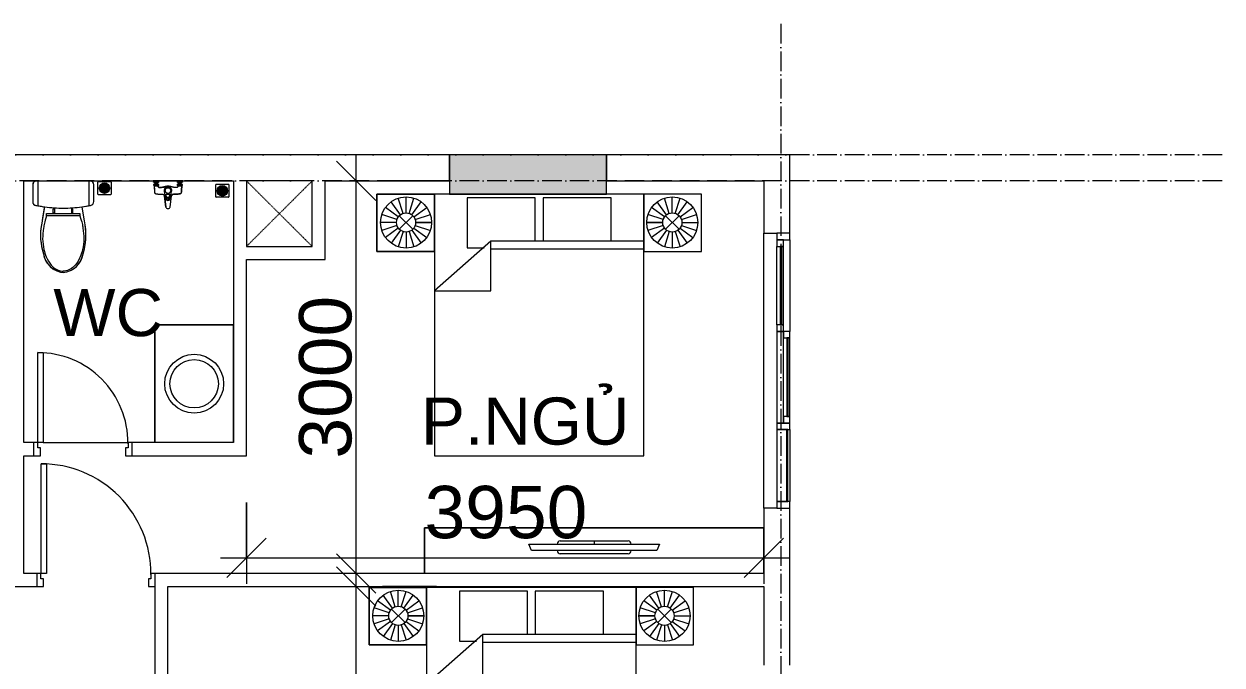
# Model space of a CAD drawing. Header units: millimetres. Extents: x -20144 to 122974, y -38328 to 48263.
# Drawn here: x 110721 to 119871, y 38700 to 43600 of the extents above; entities that cross this region are included whole.
import ezdxf

# ---------------------------------------------------------------- set-up
doc = ezdxf.new("R2010")
doc.units = ezdxf.units.MM
doc.linetypes.add('Dash', pattern=[6.35, 3.175, -3.175])
doc.linetypes.add('Grid Line', pattern=[4.2, 3, -0.6, 0, -0.6])
for name, color, linetype, lineweight in [('A-DETL-GENF', 31, 'Continuous', 5), ('A-DETL-GENF-HDLN', 161, 'Dash', 5), ('CHU', 181, 'Continuous', 5), ('CUA', 31, 'Continuous', 9), ('DIM', 1, 'Continuous', 5), ('DIM-200', 1, 'Continuous', 5), ('NET-CAT', 3, 'Continuous', 15), ('NET-THAY', 2, 'Continuous', 9), ('THIET BI', 44, 'Continuous', 5), ('THIET-BI', 44, 'Continuous', 5), ('TRUC', 225, 'Continuous', 5), ('X-COT T20$0$LC.HA', 8, 'Continuous', 9)]:
    doc.layers.add(name, color=color, linetype=linetype, lineweight=lineweight)
doc.styles.add('Arial_3', font='arial_0.ttf', dxfattribs={"height": 400})
doc.styles.add('Arial_4', font='arial_0.ttf', dxfattribs={"height": 360})
doc.dimstyles.new('Diagonal_-_2mm_Arial', dxfattribs={"dimscale": 304.8, "dimtxt": 408.10376, "dimasz": 0.984252, "dimexe": 0.656168, "dimexo": 4.593176, "dimgap": 0.098425, "dimtad": 1, "dimdec": 0, "dimzin": 0, "dimdsep": 46, "dimtxsty": 'Arial_3', "dimblk1": 'OBLIQUE', "dimblk2": 'OBLIQUE', "dimsah": 1, "dimcen": 0.09, "dimdle": 0.656168, "dimazin": 0, "dimtfac": 1, "dimtdec": 4, "dimtix": 1, "dimtmove": 0, "dimatfit": 3, "dimfxl": 0, "dimtvp": 1, "dimtolj": 1, "dimtzin": 0, "dimlwd": 9, "dimlwe": 9, "dimarcsym": 0})

# ---------------------------------------------------------------- blocks, each defined once
blk = doc.blocks.new('X-PHONG NGU 2 - X-PHONG NGU 2_Recovery_-1759957-MẶT BẰNG TẦNG 23')
at = {"layer": 'CUA'}
for p, q in [((-1000, 0), (-1050, 0)), ((-1050, 0), (-1050, -100)), ((-450, 0), (-1000, 0)), ((-1000, 0), (-1000, -75)), ((-1000, -100), (-1000, 0)), ((-450, -75), (-450, 0)), ((-400, 0), (-450, 0)), ((-450, 0), (-450, -100)), ((300, 0), (-400, 0)), ((-400, 0), (-400, -50)), ((-400, -100), (-400, 0)), ((300, -50), (300, 0)), ((350, 0), (300, 0)), ((300, 0), (300, -50)), ((350, -50), (350, 0)), ((350, 0), (950, 0)), ((1000, 0), (950, 0)), ((950, 0), (950, -50)), ((1050, 0), (1000, 0)), ((1000, 0), (1000, -100)), ((1000, -50), (1000, 0)), ((1050, -100), (1050, 0)), ((-450, -75), (-1000, -75)), ((-1000, -75), (-1000, -85)), ((-1000, -75), (-450, -75)), ((-1000, -85), (-450, -85)), ((-450, -85), (-450, -75)), ((-400, -50), (300, -50)), ((-350, -50), (-400, -50)), ((-400, -50), (-400, -100)), ((-350, -100), (-350, -50)), ((250, -75), (-350, -75)), ((-350, -75), (-350, -85)), ((-350, -85), (250, -85)), ((250, -85), (-350, -85)), ((-350, -85), (-350, -100)), ((300, -50), (250, -50)), ((250, -50), (250, -100)), ((250, -85), (250, -75)), ((250, -100), (250, -85)), ((300, -50), (350, -50)), ((300, -100), (300, -50)), ((950, -25), (350, -25)), ((350, -25), (350, -35)), ((350, -35), (950, -35)), ((950, -35), (350, -35)), ((350, -35), (350, -50)), ((350, -50), (950, -50)), ((950, -35), (950, -25)), ((950, -50), (950, -35)), ((950, -50), (1000, -50)), ((-1050, -100), (-1000, -100)), ((-450, -100), (-1000, -100)), ((-450, -100), (-400, -100)), ((-400, -100), (-350, -100)), ((-350, -100), (250, -100)), ((250, -100), (300, -100)), ((1000, -100), (300, -100)), ((1000, -100), (1050, -100))]:
    blk.add_line(p, q, dxfattribs=at)
blk = doc.blocks.new('X-GIUONG1 - X-GIUONG-1305651-MẶT BẰNG TẦNG 23')
at = {"layer": 'THIET BI'}
for p, q in [((-800, 0), (-1239, 0)), ((-1239, 0), (-1239, -439)), ((-1239, 0), (-800, 0)), ((-1239, -439), (-1239, 0)), ((-1059.6, -158.2), (-1131.2, -59.5)), ((-1039.2, -147.8), (-1076.9, -31.8)), ((-1016.6, -144.2), (-1016.6, -22.2)), ((-993.9, -147.8), (-956.3, -31.8)), ((-973.5, -158.2), (-901.9, -59.5)), ((-800, -439), (-800, 0)), ((800, 0), (-800, 0)), ((-800, 0), (-800, -2000)), ((800, 0), (-800, 0)), ((-800, 0), (-800, -439)), ((-800, 0), (-800, -2000)), ((-550, -30), (-550, -410)), ((-30, -30), (-550, -30)), ((-30, -360), (-30, -30)), ((30, -30), (30, -360)), ((550, -30), (30, -30)), ((550, -360), (550, -30)), ((1239, 0), (800, 0)), ((800, 0), (800, -439)), ((800, -2000), (800, 0)), ((1239, 0), (800, 0)), ((800, 0), (800, -439)), ((800, -2000), (800, 0)), ((973.5, -158.2), (901.9, -59.5)), ((993.9, -147.8), (956.3, -31.8)), ((1016.6, -144.2), (1016.6, -22.2)), ((1039.2, -147.8), (1076.9, -31.8)), ((1059.6, -158.2), (1131.2, -59.5)), ((1239, -439), (1239, 0)), ((1239, -439), (1239, 0)), ((-1086.1, -194.8), (-1202.1, -157.1)), ((-1075.8, -174.4), (-1174.4, -102.7)), ((-1068.3, -269.1), (-964.8, -165.6)), ((-1068.3, -165.6), (-964.8, -269.1)), ((-957.4, -174.4), (-858.7, -102.7)), ((-947, -194.8), (-831, -157.1)), ((947, -194.8), (831, -157.1)), ((957.4, -174.4), (858.7, -102.7)), ((1068.3, -269.1), (964.8, -165.6)), ((1068.3, -165.6), (964.8, -269.1)), ((1075.8, -174.4), (1174.4, -102.7)), ((1086.1, -194.8), (1202.1, -157.1)), ((-1089.7, -217.4), (-1211.7, -217.4)), ((-1086.1, -240), (-1202.1, -277.7)), ((-1075.8, -260.4), (-1174.4, -332.1)), ((-957.4, -260.4), (-858.7, -332.1)), ((-947, -240), (-831, -277.7)), ((-943.4, -217.4), (-821.4, -217.4)), ((-821.4, -217.4), (-943.4, -217.4)), ((943.4, -217.4), (821.4, -217.4)), ((821.4, -217.4), (943.4, -217.4)), ((947, -240), (831, -277.7)), ((957.4, -260.4), (858.7, -332.1)), ((1075.8, -260.4), (1174.4, -332.1)), ((1086.1, -240), (1202.1, -277.7)), ((1089.7, -217.4), (1211.7, -217.4)), ((-1059.6, -276.6), (-1131.2, -375.2)), ((-1039.2, -287), (-1076.9, -402.9)), ((-1016.6, -290.5), (-1016.6, -412.5)), ((-993.9, -287), (-956.3, -402.9)), ((-973.5, -276.6), (-901.9, -375.2)), ((-370, -360), (-800, -740)), ((-370, -740), (-370, -360)), ((800, -360), (-370, -360)), ((973.5, -276.6), (901.9, -375.2)), ((993.9, -287), (956.3, -402.9)), ((1016.6, -290.5), (1016.6, -412.5)), ((1039.2, -287), (1076.9, -402.9)), ((1059.6, -276.6), (1131.2, -375.2)), ((-1239, -439), (-800, -439)), ((-800, -439), (-1239, -439)), ((-550, -410), (-420, -410)), ((-370, -420), (800, -420)), ((800, -439), (1239, -439)), ((800, -439), (1239, -439)), ((-800, -740), (-370, -740)), ((-800, -2000), (800, -2000)), ((-800, -2000), (800, -2000))]:
    blk.add_line(p, q, dxfattribs=at)
for centre, radius in [((-1016.6, -217.4), 195.1), ((1016.6, -217.4), 195.1), ((-1016.6, -217.4), 73.2), ((1016.6, -217.4), 73.2)]:
    blk.add_circle(centre, radius, dxfattribs=at)
blk = doc.blocks.new('X-XI2 - X-XI-V134-MẶT BẰNG TẦNG 23')
at = {"layer": 'THIET-BI'}
for p, q in [((-230.6, -16.8), (-233.2, -33.2)), ((-233.2, -29), (-233.2, -157.9)), ((-233.2, -29), (-233.2, -157.9)), ((-233.2, -33.2), (-233.2, -45)), ((-233.2, -45), (-233.2, -157.9)), ((-227.9, -12.2), (-230.6, -16.8)), ((-222, -6.1), (-227.9, -12.2)), ((-212.4, -1.2), (-222, -6.1)), ((-204.9, -0.1), (-212.4, -1.2)), ((-194.6, -0.1), (-194.6, -185.7)), ((194.6, -0.1), (194.6, -186.1)), ((215, -2.1), (204.8, -0.1)), ((219.3, -4.2), (215, -2.1)), ((224.8, -8.5), (219.3, -4.2)), ((227.7, -12), (224.8, -8.5)), ((231.6, -19.3), (227.7, -12)), ((233.2, -29), (231.6, -19.3)), ((233.2, -157.9), (233.2, -29)), ((233.2, -157.9), (233.2, -29)), ((233.2, -157.9), (233.2, -29)), ((-233.2, -157.9), (-232.9, -162.1)), ((-232.9, -162.1), (-231, -169.1)), ((-231, -169.1), (-228, -174.5)), ((-228, -174.5), (-224.2, -178.9)), ((-224.2, -178.9), (-216.9, -183.9)), ((212.9, -185.5), (220.8, -181.7)), ((220.8, -181.7), (226.5, -176.5)), ((226.5, -176.5), (231.9, -166.7)), ((231.9, -166.7), (233.2, -157.9)), ((-216.9, -183.9), (-209.4, -186.4)), ((-209.4, -186.4), (-202.4, -187.7)), ((-202.4, -187.7), (-192, -189.7)), ((-192, -189.7), (-184.2, -191.1)), ((-184.2, -191.1), (-168, -193.8)), ((-168, -193.8), (-149.9, -196.6)), ((-143.8, -197.5), (-166.7, -335.2)), ((-143.8, -197.5), (-166.7, -335.2)), ((-155.3, -266.3), (-157.7, -280.9)), ((-147.8, -221.1), (-155.3, -266.3)), ((-149.9, -196.6), (-143.8, -197.5)), ((-143.8, -197.5), (-147.8, -221.1)), ((-127.7, -249.9), (127.7, -249.9)), ((-127.7, -267.8), (-127.7, -249.9)), ((-8.6, -267.8), (-127.7, -267.8)), ((-76.6, -213.5), (-66.1, -213.5)), ((-76.6, -245), (-76.6, -213.5)), ((-66.1, -245), (-76.6, -245)), ((-66.1, -213.5), (-66.1, -245)), ((127.7, -267.8), (-8.6, -267.8)), ((64, -213.5), (64, -245)), ((74.4, -213.5), (64, -213.5)), ((64, -245), (74.4, -245)), ((74.4, -245), (74.4, -213.5)), ((127.7, -249.9), (127.7, -267.8)), ((143.8, -197.5), (212.9, -185.5)), ((166.7, -335.2), (143.8, -197.5)), ((166.7, -335.2), (143.8, -197.5)), ((146.9, -216.1), (143.8, -197.5)), ((151.8, -245.3), (146.9, -216.1)), ((157.2, -277.8), (151.8, -245.3)), ((-171, -365.1), (-172.5, -383)), ((-168.9, -349), (-171, -365.1)), ((-164.6, -322), (-168.9, -349)), ((-161.5, -303.8), (-164.6, -322)), ((-157.7, -280.9), (-161.5, -303.8)), ((161.7, -304.9), (157.2, -277.8)), ((166.7, -335.2), (161.7, -304.9)), ((171.6, -371), (166.7, -335.2)), ((-172.5, -383), (-173.5, -402.2)), ((-173.5, -402.2), (-173.1, -436.1)), ((-173.1, -436.1), (-172.5, -446.5)), ((-172.5, -446.5), (-169.6, -474.8)), ((165.2, -502.3), (172.5, -446.5)), ((173.2, -395.8), (171.6, -371)), ((172.5, -446.5), (173.5, -426.5)), ((173.5, -426.5), (173.2, -395.8)), ((-169.6, -474.8), (-166.5, -495.3)), ((-166.5, -495.3), (-161.1, -520.9)), ((-161.1, -520.9), (-151.4, -555.9)), ((151.4, -555.9), (155.1, -543.7)), ((155.1, -543.7), (161.7, -518.5)), ((161.7, -518.5), (165.2, -502.3)), ((-151.4, -555.9), (-143.5, -587)), ((-143.5, -587), (-131.8, -612.8)), ((-131.8, -612.8), (-121.7, -628.9)), ((-121.7, -628.9), (-100.2, -653.8)), ((100.2, -653.8), (114.1, -638.9)), ((114.1, -638.9), (131.6, -613.2)), ((131.6, -613.2), (145.5, -581)), ((145.5, -581), (151.4, -555.9)), ((-100.2, -653.8), (-87.5, -664.8)), ((-87.5, -664.8), (-69.9, -676.9)), ((-69.9, -676.9), (-49.6, -687.2)), ((-49.6, -687.2), (-19.9, -696.9)), ((-19.9, -696.9), (0, -700.2)), ((0, -700.2), (34.6, -692.9)), ((34.6, -692.9), (60.8, -681.9)), ((60.8, -681.9), (86, -665.9)), ((86, -665.9), (100.2, -653.8))]:
    blk.add_line(p, q, dxfattribs=at)
for centre, radius, start, end in [((-204.3, -29), 29, 91.45942, 180), ((-204.3, -29), 29, 90.50935, 180), ((204.3, -29), 29, 0, 89.49065), ((204.3, -29), 29, 360, 88.54058), ((-204.3, -157.9), 29, 180, 259.85987), ((-204.3, -157.9), 29, 180, 259.85987), ((204.3, -157.9), 29, 280.14013, 360), ((204.3, -157.9), 29, 280.14013, 0), ((18.1, 960), 1168.8, 258.77622, 262.03475), ((18.1, 960), 1168.8, 258.77622, 262.03475), ((18.1, 960), 1168.8, 262.14467, 269.16333), ((-16, 957.7), 1166.4, 270.83748, 277.76826), ((-18.1, 960), 1168.8, 277.96525, 281.22378), ((-18.1, 960), 1168.8, 277.96525, 281.22378), ((287.1, -414.4), 460.7, 170.09406, 197.88556), ((287.1, -414.4), 460.7, 170.09406, 197.88556), ((-287.1, -414.4), 460.7, 342.11444, 9.90594), ((-287.1, -414.4), 460.7, 342.11444, 9.90594), ((18.2, -529.6), 171.6, 188.82666, 263.90979), ((18.2, -529.6), 171.6, 188.82666, 263.90979), ((-18.2, -529.6), 171.6, 276.09021, 351.17334), ((-18.2, -529.6), 171.6, 276.09021, 351.17334)]:
    blk.add_arc(centre, radius, start, end, dxfattribs=at)
for points in [[(-127.7, -267.8), (-143.4, -315.6), (-152.2, -364.8), (-160.3, -442.2), (-151, -516.8), (-129.6, -585.3), (-93.5, -652), (-37.5, -689.3), (-2.9, -689.4), (0, -689.4)], [(127.7, -267.8), (143.4, -315.6), (152.2, -364.8), (160.3, -442.2), (151, -516.8), (129.6, -585.3), (93.5, -652), (37.5, -689.3), (2.9, -689.4), (0, -689.4)]]:
    blk.add_open_spline(points, degree=3, knots=[12.724379, 12.724379, 12.724379, 12.724379, 75.096459, 151.912755, 228.70098, 282.501534, 351.034079, 439.49288, 447.51098, 447.51098, 447.51098, 447.51098], dxfattribs=at)
blk = doc.blocks.new('X-LA - X-LA-1425154-MẶT BẰNG TẦNG 23')
at = {"layer": 'THIET-BI'}
for p, q in [((450, 0), (-450, 0)), ((-450, 0), (-450, -600)), ((-450, -600), (-450, 0)), ((-450, 0), (450, 0)), ((-450, -600), (450, -600)), ((450, -600), (-450, -600))]:
    blk.add_line(p, q, dxfattribs=at)
for radius in [225, 185]:
    blk.add_circle((0, -300), radius, dxfattribs=at)
blk = doc.blocks.new('X-SEN1 - X-SEN-1404906-MẶT BẰNG TẦNG 23')
at = {"layer": 'THIET-BI'}
for p, q in [((-67.5, 0), (-112.5, 0)), ((-112.5, 0), (-112.5, -3.8)), ((-112.5, 0), (-67.5, 0)), ((-112.5, -3.8), (-112.5, 0)), ((-67.5, -3.8), (-67.5, 0)), ((-67.5, 0), (-67.5, -3.8)), ((112.5, 0), (67.5, 0)), ((67.5, 0), (67.5, -3.8)), ((67.5, 0), (67.5, -3.8)), ((112.5, 0), (67.5, 0)), ((112.5, -3.8), (112.5, 0)), ((112.5, -3.8), (112.5, 0)), ((-112.5, -3.8), (-99.9, -12.6)), ((-67.5, -3.8), (-112.5, -3.8)), ((-112.5, -3.8), (-99.9, -12.6)), ((-99.9, -25.3), (-107.2, -25.3)), ((-72.8, -25.3), (-107.2, -25.3)), ((-107.2, -34.3), (-105.1, -34.3)), ((-107.2, -34.3), (-72.8, -34.3)), ((-105.1, -34.3), (-105.1, -37.2)), ((-105.1, -34.3), (-105.1, -37.2)), ((-74.9, -34.3), (-105.1, -34.3)), ((-105.1, -37.2), (-74.9, -37.2)), ((-99.9, -12.6), (-99.9, -25.3)), ((-99.9, -12.6), (-80.1, -12.6)), ((-80.1, -12.6), (-99.9, -12.6)), ((-99.9, -12.6), (-99.9, -25.3)), ((-80.1, -12.6), (-67.5, -3.8)), ((-80.1, -12.6), (-67.5, -3.8)), ((-80.1, -25.3), (-80.1, -12.6)), ((-80.1, -25.3), (-80.1, -12.6)), ((-72.8, -25.3), (-80.1, -25.3)), ((-74.9, -37.2), (-74.9, -34.3)), ((-74.9, -34.3), (-72.8, -34.3)), ((-74.9, -37.2), (-74.9, -34.3)), ((-12.9, -141.7), (-27.6, -80.8)), ((12.9, -141.7), (27.6, -80.8)), ((67.5, -3.8), (80.1, -12.6)), ((112.5, -3.8), (67.5, -3.8)), ((67.5, -3.8), (80.1, -12.6)), ((80.1, -25.3), (72.8, -25.3)), ((107.2, -25.3), (72.8, -25.3)), ((72.8, -34.3), (74.9, -34.3)), ((72.8, -34.3), (107.2, -34.3)), ((74.9, -34.3), (74.9, -37.2)), ((74.9, -34.3), (74.9, -37.2)), ((105.1, -34.3), (74.9, -34.3)), ((74.9, -37.2), (105.1, -37.2)), ((80.1, -12.6), (80.1, -25.3)), ((99.9, -12.6), (80.1, -12.6)), ((80.1, -12.6), (99.9, -12.6)), ((99.9, -12.6), (80.1, -12.6)), ((80.1, -12.6), (80.1, -25.3)), ((99.9, -12.6), (112.5, -3.8)), ((99.9, -12.6), (112.5, -3.8)), ((99.9, -25.3), (99.9, -12.6)), ((99.9, -25.3), (99.9, -12.6)), ((107.2, -25.3), (99.9, -25.3)), ((105.1, -37.2), (105.1, -34.3)), ((105.1, -34.3), (107.2, -34.3)), ((105.1, -37.2), (105.1, -34.3)), ((-27.3, -113.1), (-17.5, -199.2)), ((-17.5, -199.2), (-27.3, -113.1)), ((-7.7, -139.6), (-13.8, -105.5)), ((7.7, -139.6), (13.8, -105.5)), ((17.5, -199.2), (27.3, -113.1)), ((17.5, -199.2), (27.3, -113.1))]:
    blk.add_line(p, q, dxfattribs=at)
for centre, radius in [((0, -73.2), 21.5), ((0, -130.1), 7.2)]:
    blk.add_circle(centre, radius, dxfattribs=at)
for centre, radius, start, end in [((-102.9, -29.8), 6.9, 148.02464, 211.97536), ((-102.9, -29.8), 6.9, 148.02464, 211.97536), ((-107.2, -27.1), 1.8, 90, 148.02464), ((-107.2, -27.1), 1.8, 90, 148.02464), ((-107.2, -32.5), 1.8, 211.97536, 270), ((-107.2, -32.5), 1.8, 211.97536, 270), ((-112.5, -29.8), 6.9, 319.28447, 40.71553), ((-94.4, -29.8), 6.9, 139.28447, 220.71553), ((-85.4, -29.8), 6.9, 319.28447, 40.71553), ((-67.5, -29.8), 6.9, 139.28447, 220.71553), ((-72.8, -27.1), 1.8, 31.97536, 90), ((-72.8, -27.1), 1.8, 31.97536, 90), ((-72.8, -32.5), 1.8, 270, 328.02464), ((-72.8, -32.5), 1.8, 270, 328.02464), ((-77.1, -29.8), 6.9, 328.02464, 31.97536), ((-77.1, -29.8), 6.9, 328.02464, 31.97536), ((-0.4, -73.2), 28.3, 89.25175, 195.66926), ((0.4, -73.2), 28.3, 344.33074, 90.74825), ((77.1, -29.8), 6.9, 148.02464, 211.97536), ((77.1, -29.8), 6.9, 148.02464, 211.97536), ((72.8, -27.1), 1.8, 90, 148.02464), ((72.8, -27.1), 1.8, 90, 148.02464), ((72.8, -32.5), 1.8, 211.97536, 270), ((72.8, -32.5), 1.8, 211.97536, 270), ((67.5, -29.8), 6.9, 319.28447, 40.71553), ((85.6, -29.8), 6.9, 139.28447, 220.71553), ((94.6, -29.8), 6.9, 319.28447, 40.71553), ((112.5, -29.8), 6.9, 139.28447, 220.71553), ((107.2, -27.1), 1.8, 31.97536, 90), ((107.2, -27.1), 1.8, 31.97536, 90), ((107.2, -32.5), 1.8, 270, 328.02464), ((107.2, -32.5), 1.8, 270, 328.02464), ((102.9, -29.8), 6.9, 328.02464, 31.97536), ((102.9, -29.8), 6.9, 328.02464, 31.97536), ((-9.4, -104.7), 4.5, 74.07034, 190.15556), ((0, -134.7), 14.7, 208.41441, 331.58559), ((-0.4, -73.2), 28.3, 254.07034, 270.74825), ((0, -136.6), 8.24, 201.12938, 338.87062), ((0.4, -73.2), 28.3, 269.25175, 285.92966), ((9.4, -104.7), 4.5, 349.84444, 105.92966), ((0, -191), 19.3, 205.0481, 334.9519), ((0, -191), 19.3, 205.0481, 334.9519)]:
    blk.add_arc(centre, radius, start, end, dxfattribs=at)
for points, knots in [([(-105.1, -37.2), (-105.1, -39.1), (-104.9, -42.9), (-104.7, -48.5), (-104.5, -54.2), (-104.2, -61.7), (-103.9, -68.4), (-103.8, -73.6), (-103.7, -75.5), (-103.7, -76.7), (-103.6, -77.6), (-103.6, -78.6), (-103.6, -79.8), (-103.6, -81), (-103.5, -81.8), (-103.5, -82.3), (-103.5, -82.6), (-103.4, -83), (-103.4, -83.5), (-103.3, -84.3), (-103.2, -85.5), (-103.1, -86.6), (-102.8, -87.6), (-102.6, -88.2), (-102.3, -88.9), (-101.9, -89.7), (-101.3, -90.8), (-100.6, -91.7), (-100, -92.5), (-99, -93.6), (-97.8, -94.7), (-96.2, -95.8), (-95, -96.6), (-93.7, -97.2), (-92.4, -97.7), (-91.2, -98.1), (-90.3, -98.4), (-89.6, -98.5), (-88.9, -98.7), (-88, -98.8), (-86.8, -99), (-85.6, -99.1), (-84.7, -99.1), (-84, -99.2), (-83.3, -99.3), (-82.3, -99.4), (-81.2, -99.5), (-79.7, -99.6), (-77.9, -99.8), (-75.5, -100), (-72.8, -100.2), (-70, -100.5), (-66.3, -100.8), (-61.6, -101.2), (-56, -101.5), (-51.7, -101.8), (-48.8, -101.9), (-47.3, -101.9), (-46.1, -101.9), (-45.1, -102), (-44.4, -102), (-43.6, -102), (-42.6, -102), (-41.4, -102), (-40.1, -102), (-39.3, -102.1), (-38.8, -102.1), (-38.5, -102.2), (-38.1, -102.2), (-37.6, -102.3), (-36.8, -102.4), (-35.6, -102.6), (-34.3, -103), (-33.2, -103.5), (-32.5, -104), (-31.7, -104.6), (-30.5, -105.7), (-29, -107.6), (-27.9, -110.1), (-27.4, -112), (-27.3, -113.1)], [0, 0, 0, 0, 0.041667, 0.083333, 0.125, 0.166667, 0.25, 0.270833, 0.28125, 0.291667, 0.296875, 0.302083, 0.3125, 0.322917, 0.328125, 0.330729, 0.333333, 0.335938, 0.338542, 0.34375, 0.354167, 0.364583, 0.369792, 0.375, 0.380208, 0.385417, 0.395833, 0.40625, 0.411458, 0.416667, 0.4375, 0.447917, 0.458333, 0.46875, 0.479167, 0.489583, 0.494792, 0.5, 0.505208, 0.510417, 0.520833, 0.53125, 0.536458, 0.541667, 0.546875, 0.552083, 0.5625, 0.572917, 0.583333, 0.604167, 0.625, 0.645833, 0.666667, 0.708333, 0.75, 0.791667, 0.802083, 0.8125, 0.822917, 0.828125, 0.833333, 0.838542, 0.84375, 0.854167, 0.864583, 0.869792, 0.872396, 0.875, 0.877604, 0.880208, 0.885417, 0.895833, 0.90625, 0.916667, 0.921875, 0.927083, 0.9375, 0.958333, 0.979167, 1, 1, 1, 1]), ([(-105.1, -37.2), (-104.5, -52.3), (-103.9, -68.7), (-103.3, -87.5), (-99.6, -93.9), (-92.4, -98.5), (-72.6, -100.1), (-54, -102.2), (-33.9, -102), (-28.7, -107.4), (-27.8, -111), (-27.3, -113.1)], [0, 0, 0, 0, 45.441328, 49.333631, 56.110562, 66.562664, 73.682324, 114.966912, 125.570438, 129.900151, 136.284558, 136.284558, 136.284558, 136.284558]), ([(0, -41), (-2, -40.9), (-5.6, -40.9), (-10.3, -41.2), (-14.4, -41.6), (-18, -42.2), (-21.2, -42.9), (-24.2, -43.7), (-27.1, -44.6), (-30, -45.4), (-32.9, -46.3), (-35.8, -47.2), (-38.8, -47.9), (-41.8, -48.6), (-45.1, -49.2), (-48.4, -49.8), (-51.8, -50.2), (-54.8, -50.5), (-56.9, -50.7), (-58.1, -50.8), (-59, -50.9), (-59.9, -51), (-60.8, -51), (-61.7, -51), (-62.4, -51), (-63, -51), (-63.6, -51), (-64.4, -50.9), (-65.1, -50.8), (-65.7, -50.7), (-66.1, -50.6), (-66.5, -50.5), (-67.1, -50.4), (-68.1, -50.1), (-69.1, -49.6), (-70.1, -49), (-71.1, -48.3), (-72, -47.4), (-72.8, -46.6), (-73.3, -45.8), (-73.8, -45.1), (-74.1, -44.3), (-74.4, -43.5), (-74.6, -42.6), (-74.7, -41.9), (-74.8, -41.3), (-74.8, -40.9), (-74.9, -40.4), (-74.9, -39.8), (-74.9, -38.8), (-74.9, -37.9), (-74.9, -37.2)], [0, 0, 0, 0, 0.041667, 0.083333, 0.125, 0.166667, 0.208333, 0.25, 0.291667, 0.333333, 0.375, 0.416667, 0.458333, 0.5, 0.541667, 0.583333, 0.625, 0.666667, 0.6875, 0.697917, 0.708333, 0.71875, 0.729167, 0.739583, 0.75, 0.755208, 0.760417, 0.770833, 0.78125, 0.786458, 0.791667, 0.796875, 0.802083, 0.8125, 0.833333, 0.84375, 0.854167, 0.875, 0.885417, 0.895833, 0.90625, 0.916667, 0.927083, 0.9375, 0.947917, 0.953125, 0.958333, 0.963542, 0.96875, 0.979167, 1, 1, 1, 1]), ([(-74.9, -37.2), (-74.9, -39.9), (-75, -44.9), (-67.9, -51.6), (-55.3, -50.7), (-39.4, -48.7), (-24.4, -43.4), (-11.8, -40.7), (0, -41)], [0, 0, 0, 0, 8.475038, 15.961674, 29.255673, 47.963091, 70.422589, 93.837243, 93.837243, 93.837243, 93.837243]), ([(74.9, -37.2), (74.9, -37.9), (74.9, -38.8), (74.9, -39.8), (74.9, -40.4), (74.8, -40.9), (74.8, -41.3), (74.7, -41.9), (74.6, -42.6), (74.4, -43.3), (74.3, -43.9), (74.1, -44.4), (73.8, -45.1), (73.3, -45.8), (72.8, -46.6), (72, -47.4), (71.1, -48.3), (70.1, -49), (69.1, -49.6), (68.1, -50.1), (67.1, -50.4), (66.5, -50.5), (66.1, -50.6), (65.7, -50.7), (65.1, -50.8), (64.4, -50.9), (63.5, -51), (62.7, -51), (62.1, -51), (61.5, -51), (60.8, -51), (59.9, -51), (59, -50.9), (58.1, -50.8), (56.9, -50.7), (54.8, -50.5), (51.8, -50.2), (47.2, -49.6), (41.8, -48.7), (36.8, -47.4), (32.9, -46.3), (30, -45.4), (27.1, -44.6), (24.2, -43.7), (21.2, -42.9), (18, -42.2), (14.4, -41.6), (10.3, -41.2), (5.6, -40.9), (2, -40.9), (0, -41)], [0, 0, 0, 0, 0.020833, 0.03125, 0.036458, 0.041667, 0.046875, 0.052083, 0.0625, 0.072917, 0.078125, 0.083333, 0.09375, 0.104167, 0.114583, 0.125, 0.145833, 0.15625, 0.166667, 0.1875, 0.197917, 0.203125, 0.208333, 0.213542, 0.21875, 0.229167, 0.239583, 0.25, 0.255208, 0.260417, 0.270833, 0.28125, 0.291667, 0.302083, 0.3125, 0.333333, 0.375, 0.416667, 0.5, 0.583333, 0.625, 0.666667, 0.708333, 0.75, 0.791667, 0.833333, 0.875, 0.916667, 0.958333, 1, 1, 1, 1]), ([(74.9, -37.2), (74.9, -39.9), (75, -44.9), (67.9, -51.6), (55.3, -50.7), (39.4, -48.7), (24.4, -43.4), (11.8, -40.7), (0, -41)], [0, 0, 0, 0, 8.475038, 15.961674, 29.255673, 47.963091, 70.422589, 93.837243, 93.837243, 93.837243, 93.837243]), ([(27.3, -113.1), (27.4, -112), (27.9, -110.1), (29, -107.6), (30.5, -105.7), (31.7, -104.6), (32.5, -104), (33.2, -103.5), (34.3, -103), (35.6, -102.6), (36.8, -102.4), (37.6, -102.3), (38.1, -102.2), (38.5, -102.2), (38.8, -102.1), (39.3, -102.1), (40.1, -102), (41.4, -102), (42.6, -102), (43.6, -102), (44.4, -102), (45.1, -102), (46.1, -101.9), (47.3, -101.9), (48.8, -101.9), (51.7, -101.8), (57.9, -101.4), (65.3, -100.9), (72.8, -100.2), (76.9, -99.8), (79.7, -99.6), (81.2, -99.5), (82.3, -99.4), (83.3, -99.3), (84, -99.2), (84.7, -99.1), (85.6, -99.1), (86.8, -99), (88, -98.8), (88.9, -98.7), (89.6, -98.5), (90.3, -98.4), (91.2, -98.1), (92.4, -97.7), (93.7, -97.2), (95, -96.6), (96.2, -95.8), (97.8, -94.7), (99.2, -93.4), (100.4, -91.9), (101.3, -90.8), (101.9, -89.7), (102.3, -88.9), (102.6, -88.2), (102.8, -87.6), (103.1, -86.6), (103.2, -85.5), (103.3, -84.3), (103.4, -83.5), (103.4, -83), (103.5, -82.6), (103.5, -82.3), (103.5, -81.8), (103.6, -81), (103.6, -79.8), (103.6, -78.6), (103.6, -77.6), (103.7, -76.7), (103.7, -75.5), (103.8, -73.6), (103.9, -70.3), (104.1, -65.5), (104.5, -54.2), (104.8, -44.8), (105.1, -37.2)], [0, 0, 0, 0, 0.020833, 0.041667, 0.0625, 0.072917, 0.078125, 0.083333, 0.09375, 0.104167, 0.114583, 0.119792, 0.122396, 0.125, 0.127604, 0.130208, 0.135417, 0.145833, 0.15625, 0.161458, 0.166667, 0.171875, 0.177083, 0.1875, 0.197917, 0.208333, 0.25, 0.333333, 0.375, 0.416667, 0.427083, 0.4375, 0.447917, 0.453125, 0.458333, 0.463542, 0.46875, 0.479167, 0.489583, 0.494792, 0.5, 0.505208, 0.510417, 0.520833, 0.53125, 0.541667, 0.552083, 0.5625, 0.583333, 0.59375, 0.604167, 0.614583, 0.619792, 0.625, 0.630208, 0.635417, 0.645833, 0.65625, 0.661458, 0.664062, 0.666667, 0.669271, 0.671875, 0.677083, 0.6875, 0.697917, 0.703125, 0.708333, 0.71875, 0.729167, 0.75, 0.791667, 0.833333, 1, 1, 1, 1]), ([(105.1, -37.2), (104.5, -52.3), (103.9, -68.7), (103.3, -87.5), (99.6, -93.9), (92.4, -98.5), (72.6, -100.1), (54, -102.2), (33.9, -102), (28.7, -107.4), (27.8, -111), (27.3, -113.1)], [0, 0, 0, 0, 45.441328, 49.333631, 56.110562, 66.562664, 73.682324, 114.966912, 125.570438, 129.900151, 136.284558, 136.284558, 136.284558, 136.284558])]:
    blk.add_open_spline(points, degree=3, knots=knots, dxfattribs=at)
blk = doc.blocks.new('X-TV - X-TV-1732814-MẶT BẰNG TẦNG 23')
at = {"layer": 'THIET BI'}
for p, q in [((2590.1, 350), (0, 350)), ((0, 350), (0, 0)), ((0, 350), (2590.1, 350)), ((0, 0), (0, 350)), ((2590.1, 0), (2590.1, 350)), ((2590.1, 350), (2590.1, 0)), ((795, 225), (1795, 225)), ((817.5, 175), (795, 225)), ((1035, 250), (1555, 250)), ((1295, 250), (1295, 225)), ((1795, 225), (1772.5, 175)), ((1772.5, 175), (817.5, 175)), ((1555, 150), (1035, 150))]:
    blk.add_line(p, q, dxfattribs=at)
for centre, start_param, end_param in [((1035, 225), 0, 1.570796), ((1555, 225), 4.712389, 6.283185), ((1035, 175), 1.570796, 3.141593), ((1555, 175), 3.141593, 4.712389)]:
    blk.add_ellipse(centre, major_axis=(0, 25), ratio=0.9, start_param=start_param, end_param=end_param, dxfattribs=at)
blk = doc.blocks.new('CUA PHONG NGU - Type 1-1365721-MẶT BẰNG TẦNG 23')
at = {"layer": 'CUA'}
for p, q in [((-317.5, 890.3), (-277.5, 890.3)), ((-317.5, 52.3), (-317.5, 890.3)), ((-277.5, 890.3), (-277.5, 52.3)), ((-277.5, 52.3), (-317.5, 52.3))]:
    blk.add_line(p, q, dxfattribs=at)
at = {"layer": 'CUA', "lineweight": 5}
for p, q in [((-318.5, 52.3), (-348.5, 52.3)), ((-318.5, 11.3), (-318.5, 52.3)), ((-298.5, 11.3), (-318.5, 11.3)), ((-298.5, -47.7), (-298.5, 11.3)), ((521.5, 11.3), (501.5, 11.3)), ((501.5, 11.3), (501.5, -47.7)), ((551.5, 52.3), (521.5, 52.3)), ((521.5, 52.3), (521.5, 11.3)), ((-348.5, -47.7), (-298.5, -47.7)), ((501.5, -47.7), (551.5, -47.7))]:
    blk.add_line(p, q, dxfattribs=at)
blk.add_arc((-317.5, 52.3), 838, 359.5, 90, dxfattribs=at)
blk = doc.blocks.new('CUA WC - Type 1-1365096-MẶT BẰNG TẦNG 23')
at = {"layer": 'CUA'}
for p, q in [((-242.5, 740.3), (-202.5, 740.3)), ((-242.5, 52.3), (-242.5, 740.3)), ((-202.5, 740.3), (-202.5, 52.3)), ((-202.5, 52.3), (-242.5, 52.3))]:
    blk.add_line(p, q, dxfattribs=at)
at = {"layer": 'CUA', "lineweight": 5}
for p, q in [((-243.5, 52.3), (-273.5, 52.3)), ((-243.5, 11.3), (-243.5, 52.3)), ((-223.5, 11.3), (-243.5, 11.3)), ((-223.5, -47.7), (-223.5, 11.3)), ((446.5, 11.3), (426.5, 11.3)), ((426.5, 11.3), (426.5, -47.7)), ((476.5, 52.3), (446.5, 52.3)), ((446.5, 52.3), (446.5, 11.3)), ((-273.5, -47.7), (-223.5, -47.7)), ((426.5, -47.7), (476.5, -47.7))]:
    blk.add_line(p, q, dxfattribs=at)
blk.add_arc((-242.5, 52.3), 688, 359.5, 90, dxfattribs=at)
blk = doc.blocks.new('X-PHEU - X-PHEU-1231512-MẶT BẰNG TẦNG 23')
at = {"layer": 'THIET-BI'}
for p, q in [((25, 29), (25, 121)), ((29, 125), (121, 125)), ((47.5, 51.8), (47.5, 98.2)), ((52.5, 103.1), (52.5, 46.9)), ((57.5, 43.5), (57.5, 106.5)), ((62.5, 108.8), (62.5, 41.2)), ((67.5, 39.8), (67.5, 110.2)), ((72.5, 110.9), (72.5, 78.1)), ((77.5, 78.1), (77.5, 110.9)), ((82.5, 110.2), (82.5, 39.8)), ((87.5, 41.2), (87.5, 108.8)), ((92.5, 106.5), (92.5, 43.5)), ((97.5, 46.9), (97.5, 103.1)), ((102.5, 98.2), (102.5, 51.8)), ((125, 121), (125, 29)), ((121, 25), (29, 25)), ((42.5, 90.5), (42.5, 59.5)), ((72.5, 71.9), (72.5, 39.1)), ((77.5, 39.1), (77.5, 71.9)), ((107.5, 59.5), (107.5, 90.5))]:
    blk.add_line(p, q, dxfattribs=at)
blk.add_circle((75, 75), 40, dxfattribs=at)
for centre, radius, start, end in [((29, 121), 4, 90, 180), ((75, 75), 36, 139.80824, 154.52563), ((75, 75), 36, 119.0853, 128.68219), ((75, 75), 36, 102.0247, 110.31751), ((75, 75), 36, 90, 93.98208), ((75, 75), 36, 86.01792, 90), ((75, 75), 36, 69.68249, 77.9753), ((75, 75), 36, 51.31781, 60.9147), ((75, 75), 36, 25.47437, 40.19176), ((121, 121), 4, 0, 90), ((29, 29), 4, 180, 270), ((75, 75), 36, 205.47437, 220.19176), ((75, 75), 36, 231.31781, 240.9147), ((75, 75), 36, 249.68249, 257.9753), ((75, 75), 4, 128.68219, 231.31781), ((75, 75), 36, 266.01792, 270), ((75, 75), 36, 270, 273.98208), ((75, 75), 4, 308.68219, 51.31781), ((75, 75), 36, 282.0247, 290.31751), ((75, 75), 36, 299.0853, 308.68219), ((75, 75), 36, 319.80824, 334.52563), ((121, 29), 4, 270, 360)]:
    blk.add_arc(centre, radius, start, end, dxfattribs=at)
blk = doc.blocks.new('Family1 - Family1 2-1425489-MẶT BẰNG TẦNG 23')
at = {"layer": 'A-DETL-GENF'}
for p, q in [((500, 500), (0, 500)), ((0, 500), (0, 0)), ((500, 0), (500, 500)), ((0, 0), (500, 0))]:
    blk.add_line(p, q, dxfattribs=at)
at = {"layer": 'A-DETL-GENF-HDLN'}
for p, q in [((0, 500), (500, 0.8)), ((0, 0), (500, 499.2))]:
    blk.add_line(p, q, dxfattribs=at)
blk = doc.blocks.new('DIMBLOCK119-MẶT BẰNG TẦNG 23')
at = {"layer": 'DIM-200', "lineweight": 9, "transparency": 16777216}
for p, q in [((112421.5, 39942.8), (112421.5, 39320.1)), ((112421.5, 39520.1), (112421.5, 39942.8)), ((116371.5, 39730.7), (116371.5, 39320.1)), ((116371.5, 39520.1), (116371.5, 39730.7)), ((112421.5, 39520.1), (112571.5, 39670.1)), ((116371.5, 39520.1), (116521.5, 39670.1)), ((112221.5, 39520.1), (116571.5, 39520.1)), ((112421.5, 39520.1), (112271.5, 39370.1)), ((116371.5, 39520.1), (116221.5, 39370.1))]:
    blk.add_line(p, q, dxfattribs=at)
at = {"layer": 'DIM-200', "color": 0, "lineweight": 9, "transparency": 16777216, "insert": (113781.2, 40069.4), "char_height": 400, "width": 1476.708, "attachment_point": 1, "line_spacing_factor": 0.941778, "style": 'Arial_3'}
blk.add_mtext('3950', dxfattribs=at)
blk = doc.blocks.new('_Oblique')
at = {"color": 0, "linetype": 'ByBlock', "lineweight": -2}
blk.add_line((-0.5, -0.5), (0.5, 0.5), dxfattribs=at)
blk = doc.blocks.new('DIMBLOCK120-MẶT BẰNG TẦNG 23')
at = {"layer": 'Defpoints', "color": 0, "transparency": 16777216}
for p in [(112487.4, 42399.9), (113259.6, 42399.9), (112587.3, 39399.9)]:
    blk.add_point(p, dxfattribs=at)
at = {"layer": 'DIM', "color": 0, "lineweight": 9, "transparency": 16777216}
for p, q in [((113259.6, 39199.9), (113259.6, 42599.9)), ((113887.4, 42399.9), (113459.6, 42399.9)), ((113987.3, 39399.9), (113459.6, 39399.9))]:
    blk.add_line(p, q, dxfattribs=at)
at = {"layer": 'DIM', "color": 0, "lineweight": 9, "transparency": 16777216, "xscale": 300, "yscale": 300, "zscale": 300}
for p, rotation in [((113259.6, 42399.9), 90), ((113259.6, 39399.9), 270)]:
    blk.add_blockref('_Oblique', p, dxfattribs=dict(at, rotation=rotation))
at = {"layer": 'DIM', "color": 0, "lineweight": 9, "transparency": 16777216, "insert": (113025.3, 40899.9), "char_height": 400, "attachment_point": 5, "rotation": 90, "style": 'Arial_3'}
blk.add_mtext('\\A1;3000', dxfattribs=at)
blk = doc.blocks.new('DIMBLOCK121-MẶT BẰNG TẦNG 23')
at = {"layer": 'Defpoints', "color": 0, "transparency": 16777216}
for p in [(112471.1, 39299.9), (113259.6, 39299.9), (112464, 36299.9)]:
    blk.add_point(p, dxfattribs=at)
at = {"layer": 'DIM', "color": 0, "lineweight": 9, "transparency": 16777216}
for p, q in [((113259.6, 36099.9), (113259.6, 39499.9)), ((113871.1, 39299.9), (113459.6, 39299.9)), ((113864, 36299.9), (113459.6, 36299.9))]:
    blk.add_line(p, q, dxfattribs=at)
at = {"layer": 'DIM', "color": 0, "lineweight": 9, "transparency": 16777216, "xscale": 300, "yscale": 300, "zscale": 300}
for p, rotation in [((113259.6, 39299.9), 90), ((113259.6, 36299.9), 270)]:
    blk.add_blockref('_Oblique', p, dxfattribs=dict(at, rotation=rotation))
at = {"layer": 'DIM', "color": 0, "lineweight": 9, "transparency": 16777216, "insert": (113025.3, 37799.9), "char_height": 400, "attachment_point": 5, "rotation": 90, "style": 'Arial_3'}
blk.add_mtext('\\A1;3000', dxfattribs=at)
blk = doc.blocks.new('X-COT T20')
at = {"layer": 'X-COT T20$0$LC.HA'}
h = blk.add_hatch(color=256, dxfattribs=at)
h.dxf.hatch_style = 1
h.paths.add_polyline_path([(45600, 200), (45600, -100), (46800, -100), (46800, 200)])
at = {"ltscale": 1000}
blk.add_lwpolyline([(45600, 200), (45600, -100), (46800, -100), (46800, 200)], close=True, dxfattribs=at)
blk = doc.blocks.new('A$C69B33B05')
at = {"ltscale": 2000}
blk.add_blockref('X-COT T20', (0, 0), dxfattribs=at)

msp = doc.modelspace()

# ---------------------------------------------------------------- linework, layer by layer
at = {"layer": 'NET-CAT'}
for p, q in [((113971.5, 42599.9), (110521.5, 42599.9)), ((113971.5, 42399.9), (113971.5, 42599.9)), ((116571.5, 42599.9), (115171.5, 42599.9)), ((115171.5, 42599.9), (115171.5, 42399.9)), ((116571.5, 41999.9), (116571.5, 42599.9)), ((110721.5, 40399.9), (110721.5, 42399.9)), ((110721.5, 42399.9), (111709, 42399.9)), ((111753.7, 42399.9), (111889.2, 42399.9)), ((111933.8, 42399.9), (112321.5, 42399.9)), ((112321.5, 42399.9), (112321.5, 40399.9)), ((113021.5, 41799.9), (113021.5, 42399.9)), ((113021.5, 42399.9), (113971.5, 42399.9)), ((115171.5, 42399.9), (116371.5, 42399.9)), ((116371.5, 42399.9), (116371.5, 41999.9)), ((116371.5, 41999.9), (116471.5, 41999.9)), ((112421.5, 41799.9), (113021.5, 41799.9)), ((112421.5, 40299.9), (112421.5, 41799.9)), ((110796.5, 40399.9), (110721.5, 40399.9)), ((110796.5, 40299.9), (110796.5, 40399.9)), ((112321.5, 40399.9), (111546.5, 40399.9)), ((111546.5, 40399.9), (111546.5, 40299.9)), ((110721.5, 40299.9), (110796.5, 40299.9)), ((110721.5, 39399.9), (110721.5, 40299.9)), ((111546.5, 40299.9), (112421.5, 40299.9)), ((116471.5, 39899.9), (116371.5, 39899.9)), ((116371.5, 39899.9), (116371.5, 39399.9)), ((116571.5, 38699.9), (116571.5, 39899.9)), ((110821.5, 39399.9), (110721.5, 39399.9)), ((110821.5, 39299.9), (110821.5, 39399.9)), ((111721.5, 39399.9), (111721.5, 37299.9)), ((116371.5, 39399.9), (111721.5, 39399.9)), ((110446.5, 39299.9), (110821.5, 39299.9)), ((111821.5, 37299.9), (111821.5, 39299.9)), ((111821.5, 39299.9), (116371.5, 39299.9)), ((116371.5, 39299.9), (116371.5, 38699.9))]:
    msp.add_line(p, q, dxfattribs=at)
at = {"layer": 'NET-THAY'}
for p, q in [((116371.5, 39899.9), (116371.5, 41999.9)), ((110867.5, 40399.9), (111516.5, 40399.9))]:
    msp.add_line(p, q, dxfattribs=at)
at = {"layer": 'TRUC', "linetype": 'Grid Line', "ltscale": 50}
for p, q in [((116501.5, 43599.9), (116501.5, -7167.6)), ((119871.5, 42599.9), (65834.6, 42599.9)), ((119871.5, 42399.9), (62463.9, 42399.9))]:
    msp.add_line(p, q, dxfattribs=at)

# ---------------------------------------------------------------- block references
at = {"layer": 'A-DETL-GENF'}
msp.add_blockref('Family1 - Family1 2-1425489-MẶT BẰNG TẦNG 23', (112421.5, 41899.9), dxfattribs=at)
at = {"layer": 'CUA', "rotation": 89.9999999999999}
msp.add_blockref('X-PHONG NGU 2 - X-PHONG NGU 2_Recovery_-1759957-MẶT BẰNG TẦNG 23', (116471.5, 40949.9), dxfattribs=at)
at = {"layer": 'CUA'}
for name, p in [('CUA WC - Type 1-1365096-MẶT BẰNG TẦNG 23', (111070, 40347.7)), ('CUA PHONG NGU - Type 1-1365721-MẶT BẰNG TẦNG 23', (111170, 39347.7))]:
    msp.add_blockref(name, p, dxfattribs=at)
at = {"layer": 'NET-CAT'}
msp.add_blockref('A$C69B33B05', (68371.5, 42399.9), dxfattribs=at)
at = {"layer": 'THIET BI'}
for name, p in [('X-GIUONG1 - X-GIUONG-1305651-MẶT BẰNG TẦNG 23', (114656.3, 42299.9)), ('X-TV - X-TV-1732814-MẶT BẰNG TẦNG 23', (113781.4, 39399.9)), ('X-GIUONG1 - X-GIUONG-1305651-MẶT BẰNG TẦNG 23', (114596.9, 39293.7))]:
    msp.add_blockref(name, p, dxfattribs=at)
at = {"layer": 'THIET-BI'}
for name, p in [('X-XI2 - X-XI-V134-MẶT BẰNG TẦNG 23', (111021.4, 42399.9)), ('X-PHEU - X-PHEU-1231512-MẶT BẰNG TẦNG 23', (111261.5, 42269.9)), ('X-SEN1 - X-SEN-1404906-MẶT BẰNG TẦNG 23', (111821.4, 42399.9)), ('X-PHEU - X-PHEU-1231512-MẶT BẰNG TẦNG 23', (112161.5, 42249.9))]:
    msp.add_blockref(name, p, dxfattribs=at)
at = {"layer": 'THIET-BI', "rotation": 269.9999999999997}
msp.add_blockref('X-LA - X-LA-1425154-MẶT BẰNG TẦNG 23', (112321.4, 40849.9), dxfattribs=at)

# ---------------------------------------------------------------- texts
at = {"layer": 'CHU', "color": 7, "char_height": 360, "attachment_point": 3, "line_spacing_factor": 0.936439, "style": 'Arial_4'}
for s, insert, width in [('\\pt2540.0016,5079.9996,7620.0012,10159.9992,12700.0008,15239.9988,17780.0004,20319.9984,22860,25400.0016,27939.9996,30480.0012,33019.9992,35560.0008,38099.9988,40640.0004,43179.9984,45720,48260.0016,50799.9996,53340.0012,55879.9992,58420.0008,60959.9988,63500.0004,66039.9984,68580,71120.0016,73659.9996,76200.0012,78739.9992,81280.0008;WC', (111783.8, 41573.9), 868.6), ('\\pt2540.0016,5079.9996,7620.0012,10159.9992,12700.0008,15239.9988,17780.0004,20319.9984,22860,25400.0016,27939.9996,30480.0012,33019.9992,35560.0008,38099.9988,40640.0004,43179.9984,45720,48260.0016,50799.9996,53340.0012,55879.9992,58420.0008,60959.9988,63500.0004,66039.9984,68580,71120.0016,73659.9996,76200.0012,78739.9992,81280.0008;P.NGỦ', (115346.3, 40744.7), 1577.62)]:
    msp.add_mtext(s, dxfattribs=dict(at, insert=insert, width=width))

# ---------------------------------------------------------------- dimensions: what is measured, and where the dimension line sits
at = {"layer": 'DIM', "lineweight": 9}
for base, p1, p2, override, picture, middle in [((113259.6, 42399.9), (112587.3, 39399.9), (112487.4, 42399.9), {"dimpost": '<>', "dimfxl": 2999.915665}, 'DIMBLOCK120-MẶT BẰNG TẦNG 23', (113025.3, 40899.9)), ((113259.6, 39299.9), (112464, 36299.9), (112471.1, 39299.9), {"dimpost": '<>', "dimfxl": 3000}, 'DIMBLOCK121-MẶT BẰNG TẦNG 23', (113025.3, 37799.9))]:
    dim = msp.add_linear_dim(base=base, p1=p1, p2=p2, angle=90, dimstyle='Diagonal_-_2mm_Arial', override=override, dxfattribs=at)
    dim.commit()
    dim.dimension.update_dxf_attribs({"geometry": picture, "text_midpoint": middle})
dim = msp.add_linear_dim(base=(116371.5, 39520.1), p1=(112421.5, 41342.8), p2=(116371.5, 41130.7), dimstyle='Diagonal_-_2mm_Arial', override={"dimpost": '<>', "dimfxl": 3955.692101}, dxfattribs=at)
dim.commit()
dim.dimension.update_dxf_attribs({"geometry": 'DIMBLOCK119-MẶT BẰNG TẦNG 23', "text_midpoint": (114396.5, 39754.4)})

doc.saveas('drawing.dxf')
